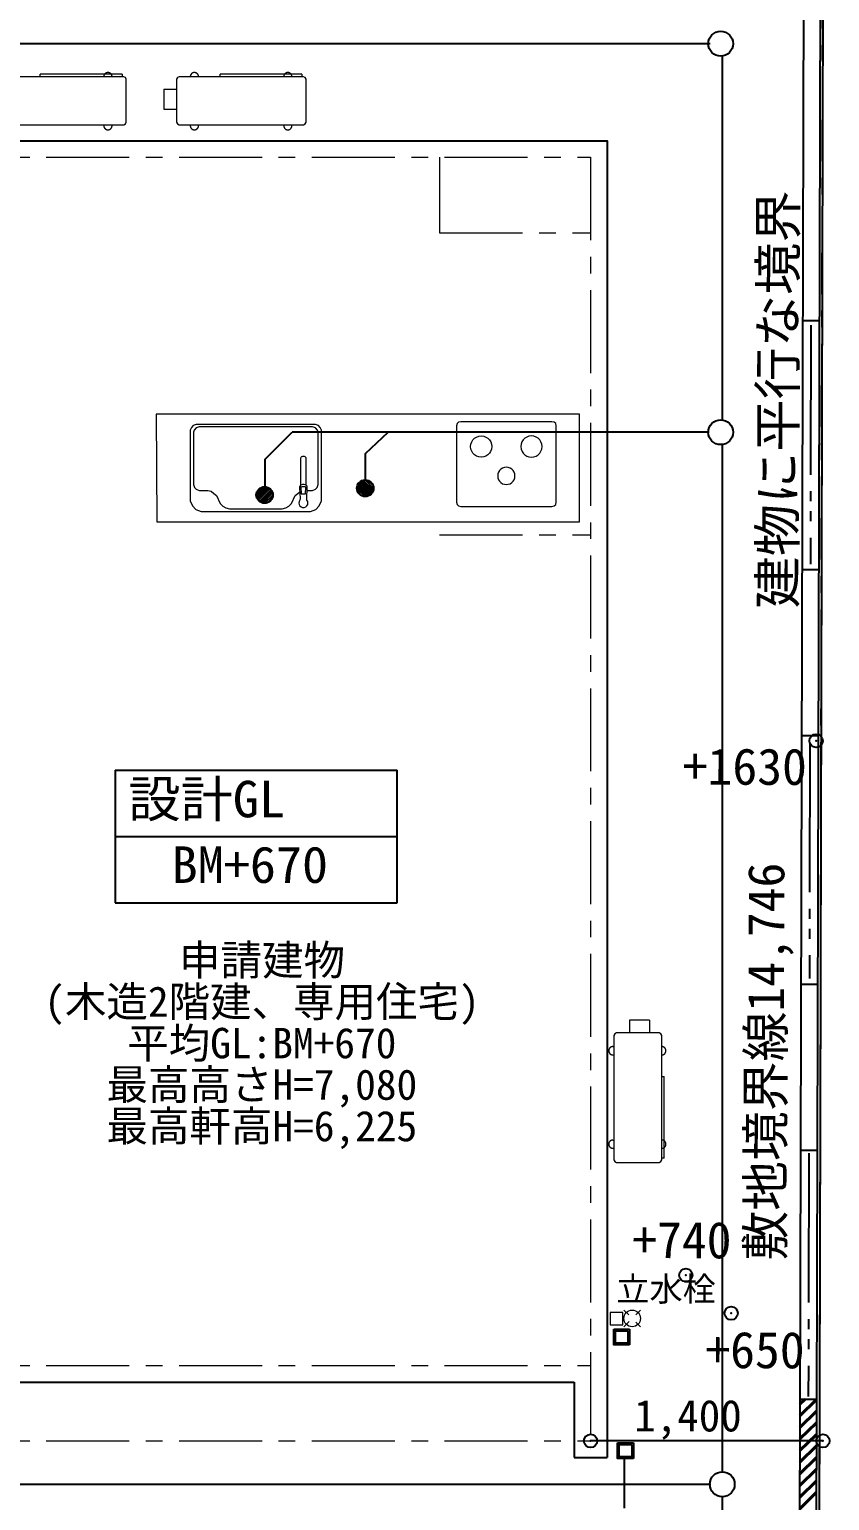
# Model space of a CAD drawing. Units: millimetres at full size, sheet at 1:150, with parts at 1:100. Extents: x -163003 to 39665, y -31756 to 660749.
# Drawn here: x -58192 to -50960, y -11984 to 1313 of the extents above; entities that cross this region are included whole.
import ezdxf
from ezdxf.enums import TextEntityAlignment as Align

# ---------------------------------------------------------------- set-up
doc = ezdxf.new("R2010")
doc.units = ezdxf.units.MM
doc.header["$LTSCALE"] = 150
doc.header["$PDMODE"] = 32
doc.header["$PDSIZE"] = 120
for name, pattern in [('CHAIN1', [8, 5, -1, 1, -1]), ('CHAIN2', [12, 9, -1, 1, -1]), ('DOUBLE_CHAIN2', [12.8, 9, -1, 0.6, -0.6, 0.6, -1])]:
    doc.linetypes.add(name, pattern=pattern)
for name, color, linetype, lineweight in [('1-2_建物', 6, 'Continuous', 25), ('2-0_補助線', 4, 'Continuous', 9), ('2-1_通り芯', 1, 'CHAIN1', 18), ('2-2', 7, 'Continuous', 25), ('2-4', 134, 'Continuous', 25), ('2-6', 4, 'Continuous', 9), ('2-A_文字・面積表', 7, 'Continuous', 25), ('2-F_寸法・方位', 7, 'Continuous', 25), ('7-7', 7, 'Continuous', 25), ('8-8', 7, 'Continuous', 25), ('8-E', 3, 'Continuous', 40), ('9-0', 7, 'CHAIN2', 9)]:
    doc.layers.add(name, color=color, linetype=linetype, lineweight=lineweight)
doc.layers.add('6-A_文字', color=6, linetype='Continuous')
doc.styles.add('ＭＳ ゴシック', font='')
doc.styles.get('ＭＳ ゴシック').set_extended_font_data('MS Gothic')

msp = doc.modelspace()

# ---------------------------------------------------------------- linework, layer by layer
at = {"layer": '1-2_建物'}
msp.add_line((-51067.9, -20279.2), (-51017, 1839.2), dxfattribs=at)
at = {"layer": '2-0_補助線', "color": 6, "linetype": 'CHAIN1', "lineweight": 25}
msp.add_line((-51067.9, -20279.2), (-51019.6, 1852), dxfattribs=at)
at = {"layer": '2-1_通り芯'}
for p, q in [((-64039.5, 157), (-53119.5, 157)), ((-53119.5, 157), (-53119.5, -11445.5)), ((-54484.5, -3255.5), (-53119.5, -3255.5)), ((-64039.5, -10763), (-53119.5, -10763)), ((-64039.5, -11445.5), (-53119.5, -11445.5))]:
    msp.add_line(p, q, dxfattribs=at)
msp.add_lwpolyline([(-54484.5, 157), (-54484.5, -525.5), (-53119.5, -525.5)], dxfattribs=at)
at = {"layer": '2-2', "color": 4, "lineweight": 9}
for p, q in [((-52829.7, -10283.4), (-52942.2, -10283.4)), ((-52942.2, -10283.4), (-52942.2, -10395.9)), ((-52829.7, -10395.9), (-52829.7, -10283.4)), ((-52775.6, -10306.4), (-52818.8, -10263.2)), ((-52771.8, -10366.2), (-52818.8, -10413.2)), ((-52668.8, -10263.2), (-52711.7, -10306.1)), ((-52711.4, -10370.6), (-52668.8, -10413.2)), ((-52942.2, -10395.9), (-52829.7, -10395.9))]:
    msp.add_line(p, q, dxfattribs=at)
at = {"layer": '2-2', "color": 6}
for p, q in [((-58729.5, -10913), (-53269.5, -10913)), ((-53269.5, -10913), (-53269.5, -11595.5)), ((-53269.5, -11595.5), (-52969.5, -11595.5))]:
    msp.add_line(p, q, dxfattribs=at)
msp.add_lwpolyline([(-64189.5, 307), (-52969.5, 307), (-52969.5, -11595.5)], dxfattribs=at)
at = {"layer": '2-2', "color": 4, "lineweight": 9}
msp.add_circle((-52743.8, -10338.2), 75, dxfattribs=at)
at = {"layer": '2-4'}
for p, q in [((-52037.7, 1183.7), (-59166.2, 1183.7)), ((-51930.1, 1072.6), (-51930.1, -2216.3)), ((-56061.4, -2571.7), (-55817.6, -2327.9)), ((-52048.6, -2327.9), (-55817.6, -2327.9)), ((-55153.3, -2520.5), (-54948.6, -2327.9)), ((-55153.3, -2759.4), (-55153.3, -2520.5)), ((-51930.1, -2439.5), (-51930.1, -11724.1)), ((-56061.4, -2815.6), (-56061.4, -2571.7)), ((-55110.1, -2892.7), (-55215.6, -2787.3)), ((-55099.4, -2882.2), (-55205.1, -2776.6)), ((-55090.9, -2869.5), (-55192.4, -2768.1)), ((-55084.9, -2854.4), (-55177.2, -2762)), ((-55082.1, -2835.9), (-55158.7, -2759.3)), ((-55085.8, -2811), (-55133.8, -2763)), ((-56141.6, -2896.9), (-56065, -2820.3)), ((-56138.9, -2915.4), (-56046.6, -2823.1)), ((-56138, -2872.1), (-56089.9, -2824)), ((-56132.9, -2930.6), (-56031.4, -2829.1)), ((-56124.3, -2943.3), (-56018.7, -2837.6)), ((-56113.6, -2953.8), (-56008.2, -2848.3)), ((-56100.8, -2962.1), (-55999.9, -2861.2)), ((-56085.4, -2967.9), (-55994, -2876.6)), ((-56066.5, -2970.3), (-55991.7, -2895.5)), ((-56040.7, -2965.7), (-55996.3, -2921.3)), ((-55157.3, -2909.3), (-55232.1, -2834.4)), ((-55138.4, -2906.9), (-55229.7, -2815.6)), ((-55183.1, -2904.6), (-55227.5, -2860.3)), ((-55123, -2901.1), (-55223.9, -2800.2)), ((-52815.3, -11611.7), (-52815.3, -12053.8)), ((-64618.9, -11836.7), (-52032.3, -11836.7)), ((-51930.1, -11948), (-51930.1, -24625.9))]:
    msp.add_line(p, q, dxfattribs=at)
at = {"layer": '2-4', "color": 6}
for p, q in [((-57418.3, -5382.5), (-57418.3, -5982.5)), ((-57418.3, -5382.5), (-54868.3, -5382.5)), ((-54868.3, -5982.5), (-54868.3, -5382.5)), ((-57418.3, -5982.5), (-54868.3, -5982.5)), ((-57418.3, -5982.5), (-57418.3, -6582.5)), ((-54868.3, -6582.5), (-54868.3, -5982.5)), ((-57418.3, -6582.5), (-54868.3, -6582.5))]:
    msp.add_line(p, q, dxfattribs=at)
at = {"layer": '2-4'}
for centre, radius in [((-51944.1, 1183.7), 112.5), ((-51944.1, -2327.9), 112.5), ((-55157.1, -2834.3), 75), ((-56066.7, -2895.3), 75), ((-51930.1, -11836.6), 112.5)]:
    msp.add_circle(centre, radius, dxfattribs=at)
at = {"layer": '2-6'}
for p, q in [((-57340.3, 885.3), (-58465.3, 885.3)), ((-57355.3, 907.8), (-58094.8, 907.8)), ((-58094.8, 885.3), (-58094.8, 907.8)), ((-57355.3, 907.8), (-57355.3, 885.3)), ((-55713.9, 885.3), (-56838.9, 885.3)), ((-56700.4, 922.8), (-56701.4, 922.8)), ((-55728.9, 907.8), (-56468.4, 907.8)), ((-56468.4, 885.3), (-56468.4, 907.8)), ((-55728.9, 907.8), (-55728.9, 885.3)), ((-56978.4, 772.8), (-56978.4, 592.8)), ((-56978.4, 772.8), (-56861.4, 772.8)), ((-56978.4, 592.8), (-56861.4, 592.8)), ((-57520.3, 442.8), (-57520.3, 451.8)), ((-57445.4, 441.7), (-57445.4, 451.8)), ((-56738.4, 442.8), (-56738.4, 451.8)), ((-56701.4, 405.3), (-56700.4, 405.3)), ((-56663.4, 441.7), (-56663.4, 451.8)), ((-55893.9, 442.8), (-55893.9, 451.8)), ((-55818.9, 441.7), (-55818.9, 451.8)), ((-57045.7, -2164.2), (-57042, -3139.2)), ((-52588.6, -7641.1), (-52768.6, -7641.1)), ((-52768.6, -7641.1), (-52768.6, -7758.1)), ((-52588.6, -7641.1), (-52588.6, -7758.1)), ((-52476.1, -8905.6), (-52476.1, -7780.6)), ((-52956.1, -7918), (-52956.1, -7919.1)), ((-52919.7, -7956.1), (-52909.6, -7956.1)), ((-52918.6, -7881.1), (-52909.6, -7881.1)), ((-52438.6, -7919.1), (-52438.6, -7918)), ((-52476.1, -8151.1), (-52453.6, -8151.1)), ((-52453.6, -8890.6), (-52453.6, -8151.1)), ((-52918.6, -8725.6), (-52909.6, -8725.6)), ((-52919.7, -8800.6), (-52909.6, -8800.6)), ((-52453.6, -8890.6), (-52476.1, -8890.6))]:
    msp.add_line(p, q, dxfattribs=at)
at = {"layer": '2-6', "color": 7, "lineweight": 25}
for p, q in [((-52911, -10434.1), (-52768.5, -10434.1)), ((-52768.5, -10434.1), (-52768.5, -10576.6)), ((-52875.9, -11461.9), (-52733.4, -11461.9)), ((-52733.4, -11461.9), (-52733.4, -11604.4))]:
    msp.add_line(p, q, dxfattribs=at)
at = {"layer": '2-6'}
for points in [[(-58487.8, 862.8), (-58487.8, 474.3), (-58480.3, 459.3), (-58465.3, 451.8), (-57340.3, 451.8)], [(-57516.9, 901), (-57517.3, 900), (-57517.7, 899), (-57518.1, 898), (-57518.5, 897), (-57518.8, 895.9), (-57519.1, 894.9), (-57519.3, 893.8), (-57519.6, 892.8), (-57519.8, 891.7), (-57519.9, 890.6), (-57520.1, 889.6), (-57520.2, 888.5), (-57520.3, 887.4), (-57520.3, 886.3), (-57520.3, 885.3)], [(-57483.4, 922.8), (-57484.5, 922.7), (-57485.5, 922.7), (-57486.6, 922.6), (-57487.7, 922.4), (-57488.8, 922.3), (-57489.8, 922.1), (-57490.9, 921.9), (-57491.9, 921.6), (-57493, 921.4), (-57494, 921.1), (-57495, 920.7), (-57496.1, 920.4), (-57497.1, 920), (-57498.1, 919.5), (-57499, 919.1), (-57500, 918.6), (-57501, 918.1), (-57501.9, 917.6), (-57502.8, 917), (-57503.7, 916.4), (-57504.6, 915.8), (-57505.5, 915.1), (-57506.3, 914.5), (-57507.2, 913.8), (-57508, 913.1), (-57508.8, 912.3), (-57509.5, 911.6), (-57510.3, 910.8), (-57511, 910), (-57511.7, 909.2), (-57512.4, 908.3), (-57513, 907.5), (-57513.7, 906.6), (-57514.3, 905.7), (-57514.9, 904.8), (-57515.4, 903.9), (-57515.9, 902.9), (-57516.4, 901.9), (-57516.9, 901)], [(-57466.6, 919.1), (-57467.6, 919.5), (-57468.6, 920), (-57469.6, 920.4), (-57470.6, 920.7), (-57471.7, 921.1), (-57472.7, 921.4), (-57473.7, 921.6), (-57474.8, 921.9), (-57475.9, 922.1), (-57476.9, 922.3), (-57478, 922.4), (-57479.1, 922.6), (-57480.1, 922.7), (-57481.2, 922.7), (-57482.3, 922.8), (-57483.4, 922.8)], [(-57445.3, 885.3), (-57445.4, 886.3), (-57445.4, 887.4), (-57445.5, 888.5), (-57445.6, 889.6), (-57445.7, 890.6), (-57445.9, 891.7), (-57446.1, 892.8), (-57446.3, 893.8), (-57446.6, 894.9), (-57446.9, 895.9), (-57447.2, 897), (-57447.6, 898), (-57447.9, 899), (-57448.3, 900), (-57448.8, 901), (-57449.3, 901.9), (-57449.7, 902.9), (-57450.3, 903.9), (-57450.8, 904.8), (-57451.4, 905.7), (-57452, 906.6), (-57452.6, 907.5), (-57453.3, 908.3), (-57454, 909.2), (-57454.7, 910), (-57455.4, 910.8), (-57456.1, 911.6), (-57456.9, 912.3), (-57457.7, 913.1), (-57458.5, 913.8), (-57459.3, 914.5), (-57460.2, 915.1), (-57461.1, 915.8), (-57461.9, 916.4), (-57462.9, 917), (-57463.8, 917.6), (-57464.7, 918.1), (-57465.7, 918.6), (-57466.6, 919.1)], [(-57340.3, 451.8), (-57325.3, 459.3), (-57317.8, 474.3), (-57317.8, 862.8), (-57325.3, 877.8), (-57340.3, 885.3)], [(-56838.9, 885.3), (-56853.9, 877.8), (-56861.4, 862.8)], [(-56861.4, 862.8), (-56861.4, 474.3), (-56853.9, 459.3), (-56838.9, 451.8), (-55713.9, 451.8)], [(-56735, 901), (-56735.4, 900), (-56735.8, 899), (-56736.2, 898), (-56736.5, 897), (-56736.9, 895.9), (-56737.1, 894.9), (-56737.4, 893.8), (-56737.6, 892.8), (-56737.8, 891.7), (-56738, 890.6), (-56738.2, 889.6), (-56738.3, 888.5), (-56738.3, 887.4), (-56738.4, 886.3), (-56738.4, 885.3)], [(-56701.4, 922.8), (-56702.5, 922.7), (-56703.6, 922.7), (-56704.7, 922.6), (-56705.8, 922.4), (-56706.8, 922.3), (-56707.9, 922.1), (-56708.9, 921.9), (-56710, 921.6), (-56711, 921.4), (-56712.1, 921.1), (-56713.1, 920.7), (-56714.1, 920.4), (-56715.1, 920), (-56716.1, 919.5), (-56717.1, 919.1), (-56718.1, 918.6), (-56719, 918.1), (-56720, 917.6), (-56720.9, 917), (-56721.8, 916.4), (-56722.7, 915.8), (-56723.6, 915.1), (-56724.4, 914.5), (-56725.2, 913.8), (-56726, 913.1), (-56726.8, 912.3), (-56727.6, 911.6), (-56728.4, 910.8), (-56729.1, 910), (-56729.8, 909.2), (-56730.5, 908.3), (-56731.1, 907.5), (-56731.7, 906.6), (-56732.3, 905.7), (-56732.9, 904.8), (-56733.5, 903.9), (-56734, 902.9), (-56734.5, 901.9), (-56735, 901)], [(-56684.7, 919.1), (-56685.7, 919.5), (-56686.7, 920), (-56687.7, 920.4), (-56688.7, 920.7), (-56689.7, 921.1), (-56690.8, 921.4), (-56691.8, 921.6), (-56692.9, 921.9), (-56693.9, 922.1), (-56695, 922.3), (-56696.1, 922.4), (-56697.1, 922.6), (-56698.2, 922.7), (-56699.3, 922.7), (-56700.4, 922.8)], [(-56663.4, 885.3), (-56663.4, 886.3), (-56663.5, 887.4), (-56663.5, 888.5), (-56663.7, 889.6), (-56663.8, 890.6), (-56664, 891.7), (-56664.2, 892.8), (-56664.4, 893.8), (-56664.7, 894.9), (-56664.9, 895.9), (-56665.3, 897), (-56665.6, 898), (-56666, 899), (-56666.4, 900), (-56666.9, 901), (-56667.3, 901.9), (-56667.8, 902.9), (-56668.3, 903.9), (-56668.9, 904.8), (-56669.5, 905.7), (-56670.1, 906.6), (-56670.7, 907.5), (-56671.3, 908.3), (-56672, 909.2), (-56672.7, 910), (-56673.4, 910.8), (-56674.2, 911.6), (-56675, 912.3), (-56675.8, 913.1), (-56676.6, 913.8), (-56677.4, 914.5), (-56678.3, 915.1), (-56679.1, 915.8), (-56680, 916.4), (-56680.9, 917), (-56681.8, 917.6), (-56682.8, 918.1), (-56683.7, 918.6), (-56684.7, 919.1)], [(-55890.5, 901), (-55890.9, 900), (-55891.3, 899), (-55891.7, 898), (-55892, 897), (-55892.4, 895.9), (-55892.6, 894.9), (-55892.9, 893.8), (-55893.1, 892.8), (-55893.3, 891.7), (-55893.5, 890.6), (-55893.7, 889.6), (-55893.8, 888.5), (-55893.8, 887.4), (-55893.9, 886.3), (-55893.9, 885.3)], [(-55856.9, 922.8), (-55858, 922.7), (-55859.1, 922.7), (-55860.2, 922.6), (-55861.3, 922.4), (-55862.3, 922.3), (-55863.4, 922.1), (-55864.4, 921.9), (-55865.5, 921.6), (-55866.5, 921.4), (-55867.6, 921.1), (-55868.6, 920.7), (-55869.6, 920.4), (-55870.6, 920), (-55871.6, 919.5), (-55872.6, 919.1), (-55873.6, 918.6), (-55874.5, 918.1), (-55875.5, 917.6), (-55876.4, 917), (-55877.3, 916.4), (-55878.2, 915.8), (-55879.1, 915.1), (-55879.9, 914.5), (-55880.7, 913.8), (-55881.5, 913.1), (-55882.3, 912.3), (-55883.1, 911.6), (-55883.9, 910.8), (-55884.6, 910), (-55885.3, 909.2), (-55886, 908.3), (-55886.6, 907.5), (-55887.2, 906.6), (-55887.8, 905.7), (-55888.4, 904.8), (-55889, 903.9), (-55889.5, 902.9), (-55890, 901.9), (-55890.5, 901)], [(-55840.2, 919.1), (-55841.2, 919.5), (-55842.2, 920), (-55843.2, 920.4), (-55844.2, 920.7), (-55845.2, 921.1), (-55846.3, 921.4), (-55847.3, 921.6), (-55848.4, 921.9), (-55849.4, 922.1), (-55850.5, 922.3), (-55851.6, 922.4), (-55852.6, 922.6), (-55853.7, 922.7), (-55854.8, 922.7), (-55855.9, 922.8), (-55856.9, 922.8)], [(-55818.9, 885.3), (-55818.9, 886.3), (-55819, 887.4), (-55819, 888.5), (-55819.2, 889.6), (-55819.3, 890.6), (-55819.5, 891.7), (-55819.7, 892.8), (-55819.9, 893.8), (-55820.2, 894.9), (-55820.4, 895.9), (-55820.8, 897), (-55821.1, 898), (-55821.5, 899), (-55821.9, 900), (-55822.4, 901), (-55822.8, 901.9), (-55823.3, 902.9), (-55823.8, 903.9), (-55824.4, 904.8), (-55825, 905.7), (-55825.6, 906.6), (-55826.2, 907.5), (-55826.8, 908.3), (-55827.5, 909.2), (-55828.2, 910), (-55828.9, 910.8), (-55829.7, 911.6), (-55830.5, 912.3), (-55831.3, 913.1), (-55832.1, 913.8), (-55832.9, 914.5), (-55833.8, 915.1), (-55834.6, 915.8), (-55835.5, 916.4), (-55836.4, 917), (-55837.3, 917.6), (-55838.3, 918.1), (-55839.2, 918.6), (-55840.2, 919.1)], [(-55713.9, 451.8), (-55698.9, 459.3), (-55691.4, 474.3), (-55691.4, 862.8), (-55698.9, 877.8), (-55713.9, 885.3)], [(-57520.3, 442.8), (-57520.3, 441.7), (-57520.3, 440.6), (-57520.2, 439.5), (-57520.1, 438.4), (-57519.9, 437.4), (-57519.8, 436.3), (-57519.6, 435.2), (-57519.3, 434.2), (-57519.1, 433.1), (-57518.8, 432.1), (-57518.5, 431.1), (-57518.1, 430), (-57517.7, 429), (-57517.3, 428), (-57516.9, 427), (-57516.4, 426.1), (-57515.9, 425.1), (-57515.4, 424.2), (-57514.9, 423.2), (-57514.3, 422.3), (-57513.7, 421.4), (-57513, 420.5), (-57512.4, 419.7), (-57511.7, 418.8), (-57511, 418), (-57510.3, 417.2), (-57509.5, 416.4), (-57508.8, 415.7), (-57508, 414.9), (-57507.2, 414.2), (-57506.3, 413.5), (-57505.5, 412.9), (-57504.6, 412.2), (-57503.7, 411.6), (-57502.8, 411), (-57501.9, 410.5), (-57501, 409.9), (-57500, 409.4), (-57499, 408.9)], [(-57499, 408.9), (-57498.1, 408.5), (-57497.1, 408.1), (-57496.1, 407.7), (-57495, 407.3), (-57494, 407), (-57493, 406.7), (-57491.9, 406.4), (-57490.9, 406.1), (-57489.8, 405.9), (-57488.8, 405.7), (-57487.7, 405.6), (-57486.6, 405.5), (-57485.5, 405.4), (-57484.5, 405.3), (-57483.4, 405.3), (-57482.3, 405.3)], [(-57482.3, 405.3), (-57481.2, 405.3), (-57480.1, 405.4), (-57479.1, 405.5), (-57478, 405.6), (-57476.9, 405.7), (-57475.9, 405.9), (-57474.8, 406.1), (-57473.7, 406.4), (-57472.7, 406.7), (-57471.7, 407), (-57470.6, 407.3), (-57469.6, 407.7), (-57468.6, 408.1), (-57467.6, 408.5), (-57466.6, 408.9), (-57465.7, 409.4), (-57464.7, 409.9), (-57463.8, 410.5), (-57462.9, 411), (-57461.9, 411.6), (-57461.1, 412.2), (-57460.2, 412.9), (-57459.3, 413.5), (-57458.5, 414.2), (-57457.7, 414.9), (-57456.9, 415.7), (-57456.1, 416.4), (-57455.4, 417.2), (-57454.7, 418), (-57454, 418.8), (-57453.3, 419.7), (-57452.6, 420.5), (-57452, 421.4), (-57451.4, 422.3), (-57450.8, 423.2), (-57450.3, 424.2), (-57449.7, 425.1), (-57449.3, 426.1), (-57448.8, 427)], [(-57448.8, 427), (-57448.3, 428), (-57447.9, 429), (-57447.6, 430), (-57447.2, 431.1), (-57446.9, 432.1), (-57446.6, 433.1), (-57446.3, 434.2), (-57446.1, 435.2), (-57445.9, 436.3), (-57445.7, 437.4), (-57445.6, 438.4), (-57445.5, 439.5), (-57445.4, 440.6), (-57445.4, 441.7), (-57445.3, 442.8)], [(-56738.4, 442.8), (-56738.4, 441.7), (-56738.3, 440.6), (-56738.3, 439.5), (-56738.2, 438.4), (-56738, 437.4), (-56737.8, 436.3), (-56737.6, 435.2), (-56737.4, 434.2), (-56737.1, 433.1), (-56736.9, 432.1), (-56736.5, 431.1), (-56736.2, 430), (-56735.8, 429), (-56735.4, 428), (-56735, 427), (-56734.5, 426.1), (-56734, 425.1), (-56733.5, 424.2), (-56732.9, 423.2), (-56732.3, 422.3), (-56731.7, 421.4), (-56731.1, 420.5), (-56730.5, 419.7), (-56729.8, 418.8), (-56729.1, 418), (-56728.4, 417.2), (-56727.6, 416.4), (-56726.8, 415.7), (-56726, 414.9), (-56725.2, 414.2), (-56724.4, 413.5), (-56723.6, 412.9), (-56722.7, 412.2), (-56721.8, 411.6), (-56720.9, 411), (-56720, 410.5), (-56719, 409.9), (-56718.1, 409.4), (-56717.1, 408.9)], [(-56717.1, 408.9), (-56716.1, 408.5), (-56715.1, 408.1), (-56714.1, 407.7), (-56713.1, 407.3), (-56712.1, 407), (-56711, 406.7), (-56710, 406.4), (-56708.9, 406.1), (-56707.9, 405.9), (-56706.8, 405.7), (-56705.8, 405.6), (-56704.7, 405.5), (-56703.6, 405.4), (-56702.5, 405.3), (-56701.4, 405.3)], [(-56700.4, 405.3), (-56699.3, 405.3), (-56698.2, 405.4), (-56697.1, 405.5), (-56696.1, 405.6), (-56695, 405.7), (-56693.9, 405.9), (-56692.9, 406.1), (-56691.8, 406.4), (-56690.8, 406.7), (-56689.7, 407), (-56688.7, 407.3), (-56687.7, 407.7), (-56686.7, 408.1), (-56685.7, 408.5), (-56684.7, 408.9), (-56683.7, 409.4), (-56682.8, 409.9), (-56681.8, 410.5), (-56680.9, 411), (-56680, 411.6), (-56679.1, 412.2), (-56678.3, 412.9), (-56677.4, 413.5), (-56676.6, 414.2), (-56675.8, 414.9), (-56675, 415.7), (-56674.2, 416.4), (-56673.4, 417.2), (-56672.7, 418), (-56672, 418.8), (-56671.3, 419.7), (-56670.7, 420.5), (-56670.1, 421.4), (-56669.5, 422.3), (-56668.9, 423.2), (-56668.3, 424.2), (-56667.8, 425.1), (-56667.3, 426.1), (-56666.9, 427)], [(-56666.9, 427), (-56666.4, 428), (-56666, 429), (-56665.6, 430), (-56665.3, 431.1), (-56664.9, 432.1), (-56664.7, 433.1), (-56664.4, 434.2), (-56664.2, 435.2), (-56664, 436.3), (-56663.8, 437.4), (-56663.7, 438.4), (-56663.5, 439.5), (-56663.5, 440.6), (-56663.4, 441.7), (-56663.4, 442.8)], [(-55893.9, 442.8), (-55893.9, 441.7), (-55893.8, 440.6), (-55893.8, 439.5), (-55893.7, 438.4), (-55893.5, 437.4), (-55893.3, 436.3), (-55893.1, 435.2), (-55892.9, 434.2), (-55892.6, 433.1), (-55892.4, 432.1), (-55892, 431.1), (-55891.7, 430), (-55891.3, 429), (-55890.9, 428), (-55890.5, 427), (-55890, 426.1), (-55889.5, 425.1), (-55889, 424.2), (-55888.4, 423.2), (-55887.8, 422.3), (-55887.2, 421.4), (-55886.6, 420.5), (-55886, 419.7), (-55885.3, 418.8), (-55884.6, 418), (-55883.9, 417.2), (-55883.1, 416.4), (-55882.3, 415.7), (-55881.5, 414.9), (-55880.7, 414.2), (-55879.9, 413.5), (-55879.1, 412.9), (-55878.2, 412.2), (-55877.3, 411.6), (-55876.4, 411), (-55875.5, 410.5), (-55874.5, 409.9), (-55873.6, 409.4), (-55872.6, 408.9)], [(-55872.6, 408.9), (-55871.6, 408.5), (-55870.6, 408.1), (-55869.6, 407.7), (-55868.6, 407.3), (-55867.6, 407), (-55866.5, 406.7), (-55865.5, 406.4), (-55864.4, 406.1), (-55863.4, 405.9), (-55862.3, 405.7), (-55861.3, 405.6), (-55860.2, 405.5), (-55859.1, 405.4), (-55858, 405.3), (-55856.9, 405.3), (-55855.9, 405.3)], [(-55855.9, 405.3), (-55854.8, 405.3), (-55853.7, 405.4), (-55852.6, 405.5), (-55851.6, 405.6), (-55850.5, 405.7), (-55849.4, 405.9), (-55848.4, 406.1), (-55847.3, 406.4), (-55846.3, 406.7), (-55845.2, 407), (-55844.2, 407.3), (-55843.2, 407.7), (-55842.2, 408.1), (-55841.2, 408.5), (-55840.2, 408.9), (-55839.2, 409.4), (-55838.3, 409.9), (-55837.3, 410.5), (-55836.4, 411), (-55835.5, 411.6), (-55834.6, 412.2), (-55833.8, 412.9), (-55832.9, 413.5), (-55832.1, 414.2), (-55831.3, 414.9), (-55830.5, 415.7), (-55829.7, 416.4), (-55828.9, 417.2), (-55828.2, 418), (-55827.5, 418.8), (-55826.8, 419.7), (-55826.2, 420.5), (-55825.6, 421.4), (-55825, 422.3), (-55824.4, 423.2), (-55823.8, 424.2), (-55823.3, 425.1), (-55822.8, 426.1), (-55822.4, 427)], [(-55822.4, 427), (-55821.9, 428), (-55821.5, 429), (-55821.1, 430), (-55820.8, 431.1), (-55820.4, 432.1), (-55820.2, 433.1), (-55819.9, 434.2), (-55819.7, 435.2), (-55819.5, 436.3), (-55819.3, 437.4), (-55819.2, 438.4), (-55819, 439.5), (-55819, 440.6), (-55818.9, 441.7), (-55818.9, 442.8)], [(-57042, -3139.2), (-53220.7, -3139.2), (-53220.7, -2164.2), (-57045.7, -2164.2)], [(-55681.8, -2853.5), (-55634.6, -2853.6), (-55607.7, -2842.4), (-55592.5, -2827.2), (-55581.3, -2800.3), (-55581.4, -2326.9), (-55588.1, -2308.6), (-55605.2, -2289.7), (-55633.7, -2278.8), (-56657.7, -2278.8), (-56686.2, -2289.7), (-56703.3, -2308.6), (-56710.1, -2326.9), (-56710.1, -2800.3), (-56699, -2827.2), (-56683.8, -2842.4), (-56656.9, -2853.6), (-56580.3, -2853.5), (-56550.9, -2861.4), (-56524.8, -2883.3), (-56501.2, -2900), (-56468.7, -2972.2), (-56445, -2995.1), (-56417, -3010.8), (-56384.7, -3019.1), (-55906.7, -3019.1), (-55874.5, -3010.8), (-55846.5, -2995.1), (-55822.7, -2972.2), (-55790.3, -2900), (-55766.6, -2883.3), (-55748.8, -2868.3)], [(-54107.4, -2553.5), (-54108.1, -2553.5), (-54130.1, -2551), (-54150.2, -2543.8), (-54168, -2532.5), (-54182.9, -2517.6), (-54194.2, -2499.8), (-54201.4, -2479.7), (-54203.9, -2457.7), (-54201.4, -2435.8), (-54194.2, -2415.6), (-54182.9, -2397.8), (-54168, -2383), (-54150.2, -2371.7), (-54130.1, -2364.4)], [(-54130.1, -2364.4), (-54108.1, -2361.9), (-54086.1, -2364.4), (-54066, -2371.7), (-54048.2, -2383), (-54033.4, -2397.8), (-54022, -2415.6), (-54014.8, -2435.8), (-54012.3, -2457.7), (-54014.8, -2479.7), (-54024.2, -2503.2)], [(-53632.7, -2364.4), (-53654.6, -2361.9), (-53676.6, -2364.4), (-53696.7, -2371.7), (-53714.5, -2383), (-53729.4, -2397.8), (-53740.7, -2415.6), (-53747.9, -2435.8), (-53750.4, -2457.7), (-53747.9, -2479.7), (-53738.6, -2503.2)], [(-53655.4, -2553.5), (-53654.6, -2553.5), (-53632.7, -2551), (-53612.5, -2543.8), (-53594.7, -2532.5), (-53579.9, -2517.6), (-53568.6, -2499.8), (-53561.3, -2479.7), (-53558.8, -2457.7), (-53561.3, -2435.8), (-53568.6, -2415.6), (-53579.9, -2397.8), (-53594.7, -2383), (-53612.5, -2371.7), (-53632.7, -2364.4)], [(-54024.2, -2503.2), (-54033.4, -2517.6), (-54048.2, -2532.5), (-54066, -2543.8), (-54086.1, -2551), (-54107.4, -2553.5)], [(-53738.6, -2503.2), (-53729.4, -2517.6), (-53714.5, -2532.5), (-53696.7, -2543.8), (-53676.6, -2551), (-53655.4, -2553.5)], [(-55690.2, -2808.8), (-55690.2, -2563.4), (-55691.8, -2558.8), (-55696.1, -2554.5), (-55699.7, -2551.2), (-55700.9, -2550.4), (-55706, -2548.1), (-55712.4, -2546.9), (-55719.1, -2546.9), (-55725.4, -2548.1), (-55730.6, -2550.4), (-55731.8, -2551.2), (-55735.4, -2554.5), (-55739.7, -2558.8), (-55741.2, -2563.4), (-55741.2, -2808.8)], [(-53881.7, -2645.2), (-53899.4, -2647.2), (-53915.8, -2653.1), (-53930.3, -2662.3), (-53942.4, -2674.4), (-53951.6, -2688.9)], [(-53811.5, -2688.9), (-53820.7, -2674.4), (-53832.8, -2662.3), (-53847.3, -2653.1), (-53863.7, -2647.2), (-53881.7, -2645.2)], [(-53951.6, -2688.9), (-53957.5, -2705.3), (-53959.5, -2723.1), (-53957.5, -2741), (-53951.6, -2757.4)], [(-53951.6, -2757.4), (-53942.4, -2771.9), (-53930.3, -2783.9), (-53915.8, -2793.2), (-53899.4, -2799), (-53881, -2801)], [(-53881, -2801), (-53863.7, -2799), (-53847.3, -2793.2), (-53832.8, -2783.9), (-53820.7, -2771.9)], [(-53820.7, -2771.9), (-53811.5, -2757.4), (-53805.7, -2741), (-53803.6, -2723.1), (-53805.7, -2705.3), (-53811.5, -2688.9)], [(-52498.6, -7758.1), (-52887.1, -7758.1), (-52902.1, -7765.6), (-52909.6, -7780.6), (-52909.6, -8905.6)], [(-52476.1, -7780.6), (-52483.6, -7765.6), (-52498.6, -7758.1)], [(-52952.4, -7902.4), (-52952.8, -7903.4), (-52953.3, -7904.4), (-52953.7, -7905.4), (-52954, -7906.4), (-52954.4, -7907.4), (-52954.7, -7908.4), (-52955, -7909.5), (-52955.2, -7910.5), (-52955.4, -7911.6), (-52955.6, -7912.7), (-52955.8, -7913.7), (-52955.9, -7914.8), (-52956, -7915.9), (-52956, -7917), (-52956.1, -7918)], [(-52956.1, -7919.1), (-52956, -7920.2), (-52956, -7921.3), (-52955.9, -7922.4), (-52955.8, -7923.4), (-52955.6, -7924.5), (-52955.4, -7925.6), (-52955.2, -7926.6), (-52955, -7927.7), (-52954.7, -7928.7), (-52954.4, -7929.8), (-52954, -7930.8), (-52953.7, -7931.8), (-52953.3, -7932.8), (-52952.8, -7933.8), (-52952.4, -7934.8), (-52951.9, -7935.8), (-52951.4, -7936.7), (-52950.9, -7937.6), (-52950.3, -7938.6), (-52949.7, -7939.5), (-52949.1, -7940.4), (-52948.5, -7941.2), (-52947.8, -7942.1), (-52947.1, -7942.9), (-52946.4, -7943.7), (-52945.7, -7944.5), (-52944.9, -7945.3), (-52944.1, -7946), (-52943.3, -7946.8), (-52942.5, -7947.5), (-52941.6, -7948.1), (-52940.8, -7948.8), (-52939.9, -7949.4), (-52939, -7950), (-52938.1, -7950.6), (-52937.2, -7951.2), (-52936.2, -7951.7), (-52935.3, -7952.2), (-52934.3, -7952.6)], [(-52918.6, -7881.1), (-52919.7, -7881.1), (-52920.7, -7881.2), (-52921.8, -7881.2), (-52922.9, -7881.3), (-52924, -7881.5), (-52925, -7881.6), (-52926.1, -7881.8), (-52927.1, -7882.1), (-52928.2, -7882.3), (-52929.2, -7882.6), (-52930.3, -7883), (-52931.3, -7883.3), (-52932.3, -7883.7), (-52933.3, -7884.1), (-52934.3, -7884.5), (-52935.3, -7885), (-52936.2, -7885.5), (-52937.2, -7886), (-52938.1, -7886.6), (-52939, -7887.1), (-52939.9, -7887.7), (-52940.8, -7888.4), (-52941.6, -7889), (-52942.5, -7889.7), (-52943.3, -7890.4), (-52944.1, -7891.1), (-52944.9, -7891.9), (-52945.7, -7892.7), (-52946.4, -7893.4), (-52947.1, -7894.3), (-52947.8, -7895.1), (-52948.5, -7895.9), (-52949.1, -7896.8), (-52949.7, -7897.7), (-52950.3, -7898.6), (-52950.9, -7899.5), (-52951.4, -7900.5), (-52951.9, -7901.4), (-52952.4, -7902.4)], [(-52934.3, -7952.6), (-52933.3, -7953.1), (-52932.3, -7953.5), (-52931.3, -7953.9), (-52930.3, -7954.2), (-52929.2, -7954.5), (-52928.2, -7954.8), (-52927.1, -7955.1), (-52926.1, -7955.3), (-52925, -7955.5), (-52924, -7955.7), (-52922.9, -7955.8), (-52921.8, -7955.9), (-52920.7, -7956), (-52919.7, -7956.1), (-52918.6, -7956.1)], [(-52460.4, -7884.5), (-52461.3, -7884.1), (-52462.3, -7883.7), (-52463.4, -7883.3), (-52464.4, -7883), (-52465.4, -7882.6), (-52466.5, -7882.3), (-52467.5, -7882.1), (-52468.6, -7881.8), (-52469.6, -7881.6), (-52470.7, -7881.5), (-52471.8, -7881.3), (-52472.8, -7881.2), (-52473.9, -7881.2), (-52475, -7881.1), (-52476.1, -7881.1)], [(-52476.1, -7956.1), (-52475, -7956.1), (-52473.9, -7956), (-52472.8, -7955.9), (-52471.8, -7955.8), (-52470.7, -7955.7), (-52469.6, -7955.5), (-52468.6, -7955.3), (-52467.5, -7955.1), (-52466.5, -7954.8), (-52465.4, -7954.5), (-52464.4, -7954.2), (-52463.4, -7953.9), (-52462.3, -7953.5), (-52461.3, -7953.1), (-52460.4, -7952.6), (-52459.4, -7952.2), (-52458.4, -7951.7), (-52457.5, -7951.2), (-52456.5, -7950.6), (-52455.6, -7950), (-52454.7, -7949.4), (-52453.9, -7948.8), (-52453, -7948.1), (-52452.2, -7947.5), (-52451.3, -7946.8), (-52450.5, -7946), (-52449.7, -7945.3), (-52449, -7944.5), (-52448.3, -7943.7), (-52447.5, -7942.9), (-52446.8, -7942.1), (-52446.2, -7941.2), (-52445.5, -7940.4), (-52444.9, -7939.5), (-52444.3, -7938.6), (-52443.8, -7937.6), (-52443.2, -7936.7), (-52442.7, -7935.8), (-52442.3, -7934.8)], [(-52438.6, -7918), (-52438.6, -7917), (-52438.7, -7915.9), (-52438.8, -7914.8), (-52438.9, -7913.7), (-52439, -7912.7), (-52439.2, -7911.6), (-52439.4, -7910.5), (-52439.7, -7909.5), (-52440, -7908.4), (-52440.3, -7907.4), (-52440.6, -7906.4), (-52441, -7905.4), (-52441.4, -7904.4), (-52441.8, -7903.4), (-52442.3, -7902.4), (-52442.7, -7901.4), (-52443.2, -7900.5), (-52443.8, -7899.5), (-52444.3, -7898.6), (-52444.9, -7897.7), (-52445.5, -7896.8), (-52446.2, -7895.9), (-52446.8, -7895.1), (-52447.5, -7894.3), (-52448.3, -7893.4), (-52449, -7892.7), (-52449.7, -7891.9), (-52450.5, -7891.1), (-52451.3, -7890.4), (-52452.2, -7889.7), (-52453, -7889), (-52453.9, -7888.4), (-52454.7, -7887.7), (-52455.6, -7887.1), (-52456.5, -7886.6), (-52457.5, -7886), (-52458.4, -7885.5), (-52459.4, -7885), (-52460.4, -7884.5)], [(-52442.3, -7934.8), (-52441.8, -7933.8), (-52441.4, -7932.8), (-52441, -7931.8), (-52440.6, -7930.8), (-52440.3, -7929.8), (-52440, -7928.7), (-52439.7, -7927.7), (-52439.4, -7926.6), (-52439.2, -7925.6), (-52439, -7924.5), (-52438.9, -7923.4), (-52438.8, -7922.4), (-52438.7, -7921.3), (-52438.6, -7920.2), (-52438.6, -7919.1)], [(-52952.4, -8746.9), (-52952.8, -8747.9), (-52953.3, -8748.9), (-52953.7, -8749.9), (-52954, -8750.9), (-52954.4, -8751.9), (-52954.7, -8752.9), (-52955, -8754), (-52955.2, -8755), (-52955.4, -8756.1), (-52955.6, -8757.2), (-52955.8, -8758.2), (-52955.9, -8759.3), (-52956, -8760.4), (-52956, -8761.5), (-52956.1, -8762.5), (-52956.1, -8763.6)], [(-52956.1, -8763.6), (-52956, -8764.7), (-52956, -8765.8), (-52955.9, -8766.9), (-52955.8, -8767.9), (-52955.6, -8769), (-52955.4, -8770.1), (-52955.2, -8771.1), (-52955, -8772.2), (-52954.7, -8773.2), (-52954.4, -8774.3), (-52954, -8775.3), (-52953.7, -8776.3), (-52953.3, -8777.3), (-52952.8, -8778.3), (-52952.4, -8779.3), (-52951.9, -8780.3), (-52951.4, -8781.2), (-52950.9, -8782.1), (-52950.3, -8783.1), (-52949.7, -8784), (-52949.1, -8784.9), (-52948.5, -8785.7), (-52947.8, -8786.6), (-52947.1, -8787.4), (-52946.4, -8788.2), (-52945.7, -8789), (-52944.9, -8789.8), (-52944.1, -8790.5), (-52943.3, -8791.3), (-52942.5, -8792), (-52941.6, -8792.6), (-52940.8, -8793.3), (-52939.9, -8793.9), (-52939, -8794.5), (-52938.1, -8795.1), (-52937.2, -8795.7), (-52936.2, -8796.2), (-52935.3, -8796.7), (-52934.3, -8797.1)], [(-52918.6, -8725.6), (-52919.7, -8725.6), (-52920.7, -8725.7), (-52921.8, -8725.7), (-52922.9, -8725.8), (-52924, -8726), (-52925, -8726.1), (-52926.1, -8726.3), (-52927.1, -8726.6), (-52928.2, -8726.8), (-52929.2, -8727.1), (-52930.3, -8727.5), (-52931.3, -8727.8), (-52932.3, -8728.2), (-52933.3, -8728.6), (-52934.3, -8729), (-52935.3, -8729.5), (-52936.2, -8730), (-52937.2, -8730.5), (-52938.1, -8731.1), (-52939, -8731.6), (-52939.9, -8732.2), (-52940.8, -8732.9), (-52941.6, -8733.5), (-52942.5, -8734.2), (-52943.3, -8734.9), (-52944.1, -8735.6), (-52944.9, -8736.4), (-52945.7, -8737.2), (-52946.4, -8737.9), (-52947.1, -8738.8), (-52947.8, -8739.6), (-52948.5, -8740.4), (-52949.1, -8741.3), (-52949.7, -8742.2), (-52950.3, -8743.1), (-52950.9, -8744), (-52951.4, -8745), (-52951.9, -8745.9), (-52952.4, -8746.9)], [(-52460.4, -8729), (-52461.3, -8728.6), (-52462.3, -8728.2), (-52463.4, -8727.8), (-52464.4, -8727.5), (-52465.4, -8727.1), (-52466.5, -8726.8), (-52467.5, -8726.6), (-52468.6, -8726.3), (-52469.6, -8726.1), (-52470.7, -8726), (-52471.8, -8725.8), (-52472.8, -8725.7), (-52473.9, -8725.7), (-52475, -8725.6), (-52476.1, -8725.6)], [(-52438.6, -8762.5), (-52438.6, -8761.5), (-52438.7, -8760.4), (-52438.8, -8759.3), (-52438.9, -8758.2), (-52439, -8757.2), (-52439.2, -8756.1), (-52439.4, -8755), (-52439.7, -8754), (-52440, -8752.9), (-52440.3, -8751.9), (-52440.6, -8750.9), (-52441, -8749.9), (-52441.4, -8748.9), (-52441.8, -8747.9), (-52442.3, -8746.9), (-52442.7, -8745.9), (-52443.2, -8745), (-52443.8, -8744), (-52444.3, -8743.1), (-52444.9, -8742.2), (-52445.5, -8741.3), (-52446.2, -8740.4), (-52446.8, -8739.6), (-52447.5, -8738.8), (-52448.3, -8737.9), (-52449, -8737.2), (-52449.7, -8736.4), (-52450.5, -8735.6), (-52451.3, -8734.9), (-52452.2, -8734.2), (-52453, -8733.5), (-52453.9, -8732.9), (-52454.7, -8732.2), (-52455.6, -8731.6), (-52456.5, -8731.1), (-52457.5, -8730.5), (-52458.4, -8730), (-52459.4, -8729.5), (-52460.4, -8729)], [(-52442.3, -8779.3), (-52441.8, -8778.3), (-52441.4, -8777.3), (-52441, -8776.3), (-52440.6, -8775.3), (-52440.3, -8774.3), (-52440, -8773.2), (-52439.7, -8772.2), (-52439.4, -8771.1), (-52439.2, -8770.1), (-52439, -8769), (-52438.9, -8767.9), (-52438.8, -8766.9), (-52438.7, -8765.8), (-52438.6, -8764.7), (-52438.6, -8763.6), (-52438.6, -8762.5)], [(-52934.3, -8797.1), (-52933.3, -8797.6), (-52932.3, -8798), (-52931.3, -8798.4), (-52930.3, -8798.7), (-52929.2, -8799), (-52928.2, -8799.3), (-52927.1, -8799.6), (-52926.1, -8799.8), (-52925, -8800), (-52924, -8800.2), (-52922.9, -8800.3), (-52921.8, -8800.4), (-52920.7, -8800.5), (-52919.7, -8800.6), (-52918.6, -8800.6)], [(-52909.6, -8905.6), (-52902.1, -8920.6), (-52887.1, -8928.1), (-52498.6, -8928.1), (-52483.6, -8920.6), (-52476.1, -8905.6)], [(-52476.1, -8800.6), (-52475, -8800.6), (-52473.9, -8800.5), (-52472.8, -8800.4), (-52471.8, -8800.3), (-52470.7, -8800.2), (-52469.6, -8800), (-52468.6, -8799.8), (-52467.5, -8799.6), (-52466.5, -8799.3), (-52465.4, -8799), (-52464.4, -8798.7), (-52463.4, -8798.4), (-52462.3, -8798), (-52461.3, -8797.6), (-52460.4, -8797.1), (-52459.4, -8796.7), (-52458.4, -8796.2), (-52457.5, -8795.7), (-52456.5, -8795.1), (-52455.6, -8794.5), (-52454.7, -8793.9), (-52453.9, -8793.3), (-52453, -8792.6), (-52452.2, -8792), (-52451.3, -8791.3), (-52450.5, -8790.5), (-52449.7, -8789.8), (-52449, -8789), (-52448.3, -8788.2), (-52447.5, -8787.4), (-52446.8, -8786.6), (-52446.2, -8785.7), (-52445.5, -8784.9), (-52444.9, -8784), (-52444.3, -8783.1), (-52443.8, -8782.1), (-52443.2, -8781.2), (-52442.7, -8780.3), (-52442.3, -8779.3)]]:
    msp.add_lwpolyline(points, dxfattribs=at)
for points in [[(-55650.7, -3045.3), (-55604.6, -3026.2), (-55572.3, -2993.9), (-55553.2, -2947.8), (-55553.2, -2310.3), (-55563.8, -2284.7), (-55580.1, -2268.4), (-55605.7, -2257.8), (-56685.7, -2257.8), (-56711.3, -2268.4), (-56727.6, -2284.7), (-56738.2, -2310.3), (-56738.2, -2947.8), (-56719.1, -2993.9), (-56686.8, -3026.2), (-56640.7, -3045.3)], [(-54293.9, -2998.3), (-53468.9, -2998.3), (-53448, -2994.1), (-53435.5, -2981.6), (-53431.4, -2960.8), (-53431.4, -2270.8), (-53435.5, -2249.9), (-53448, -2237.4), (-53468.9, -2233.3), (-54293.9, -2233.3), (-54314.7, -2237.4), (-54327.2, -2249.9), (-54331.4, -2270.8), (-54331.4, -2960.8), (-54327.2, -2981.6), (-54314.7, -2994.1)], [(-55708.6, -3008.3), (-55695.2, -3003.4), (-55684.2, -2994.2), (-55677.1, -2981.8), (-55674.6, -2967.8), (-55677.1, -2953.7), (-55684.2, -2941.3), (-55684.9, -2940.7), (-55686.1, -2927.5), (-55680.5, -2831.1), (-55681.1, -2820.5), (-55685.4, -2812.8), (-55692.4, -2807), (-55700, -2803), (-55707.6, -2801.1), (-55715.7, -2800.4), (-55723.8, -2801.1), (-55731.4, -2803), (-55739, -2807), (-55746, -2812.8), (-55750.3, -2820.5), (-55750.9, -2829.1), (-55751, -2831.1), (-55745.4, -2927.6), (-55746.6, -2940.7), (-55747.2, -2941.3), (-55754.4, -2953.7), (-55756.9, -2967.8), (-55754.4, -2981.8), (-55747.2, -2994.2), (-55736.3, -3003.4), (-55722.9, -3008.3)], [(-55736.2, -2886.3), (-55695.3, -2886.3), (-55692.9, -2824.8), (-55700.4, -2822.7), (-55707.8, -2821.9), (-55715.7, -2821.1), (-55723.6, -2821.9), (-55731.1, -2822.7), (-55738.5, -2824.8)]]:
    msp.add_lwpolyline(points, close=True, dxfattribs=at)
at = {"layer": '2-6', "color": 7, "lineweight": 25}
for points in [[(-52768.5, -10576.6), (-52911, -10576.6), (-52911, -10434.1)], [(-52733.4, -11604.4), (-52875.9, -11604.4), (-52875.9, -11461.9)]]:
    msp.add_lwpolyline(points, dxfattribs=at)
for points in [[(-52783.5, -10449.1), (-52783.5, -10561.6), (-52896, -10561.6), (-52896, -10449.1)], [(-52748.4, -11476.9), (-52748.4, -11589.4), (-52860.9, -11589.4), (-52860.9, -11476.9)]]:
    msp.add_lwpolyline(points, close=True, dxfattribs=at)
at = {"layer": '2-F_寸法・方位', "color": 6}
msp.add_line((-51019.6, -11445.5), (-53119.5, -11445.5), dxfattribs=at)
for p in [(-53119.5, -11445.5), (-51019.6, -11445.5)]:
    msp.add_point(p, dxfattribs=at)
at = {"layer": '7-7', "color": 5}
for p in [(-51081.5, -5116.2), (-52258.9, -9947.1), (-51849.5, -10291.5)]:
    msp.add_point(p, dxfattribs=at)
at = {"layer": '8-8'}
for p, q in [((-51044.4, 1821.7), (-51100.4, -20135)), ((-51194.8, 1674.7), (-51250.4, -20133)), ((-51202.5, -1317.8), (-51052.5, -1318.2)), ((-51208.2, -3567.8), (-51058.2, -3568.2)), ((-51212, -5067.8), (-51062, -5068.2)), ((-51217.8, -7317.8), (-51067.8, -7318.2)), ((-51221.6, -8817.8), (-51071.6, -8818.2)), ((-51227.3, -11067.8), (-51077.3, -11068.2))]:
    msp.add_line(p, q, dxfattribs=at)
at = {"layer": '8-8', "linetype": 'DOUBLE_CHAIN2'}
for p, q in [((-51127.6, -1361.7), (-51133.1, -3520.1)), ((-51137.2, -5136), (-51142.6, -7265.5)), ((-51146.7, -8845.3), (-51152.3, -11044.7))]:
    msp.add_line(p, q, dxfattribs=at)
at = {"layer": '8-E'}
for p, q in [((-51227.7, -11217.6), (-51077.3, -11071)), ((-51227.4, -11112.6), (-51181.6, -11067.9)), ((-51228.2, -11427.7), (-51077.9, -11281)), ((-51228, -11322.6), (-51077.6, -11176)), ((-51228.5, -11532.7), (-51078.1, -11386)), ((-51228.8, -11637.7), (-51078.4, -11491.1)), ((-51229.3, -11847.7), (-51078.9, -11701.1)), ((-51229, -11742.7), (-51078.7, -11596.1)), ((-51229.6, -11952.7), (-51079.2, -11806.1)), ((-51229.8, -12057.8), (-51079.5, -11911.1))]:
    msp.add_line(p, q, dxfattribs=at)

# ---------------------------------------------------------------- texts
at = {"layer": '2-2', "color": 4, "style": 'ＭＳ ゴシック'}
msp.add_text('立水栓', height=219.9, dxfattribs=at).set_placement((-52887.5, -10248.2), align=Align.BOTTOM_LEFT)
at = {"layer": '2-4', "color": 6, "style": 'ＭＳ ゴシック', "width": 1.05}
for s, p in [('設計GL', (-57298.3, -5907.5)), ('BM+670', (-56906.7, -6500.5))]:
    msp.add_text(s, height=329.9, dxfattribs=at).set_placement(p, align=Align.BOTTOM_LEFT)
at = {"layer": '2-A_文字・面積表', "style": 'ＭＳ ゴシック'}
for s, p in [('申請建物', (-56839.5, -7319.2)), ('(木造2階建、専用住宅)', (-58058.2, -7694.2)), ('平均GL:BM+670', (-57308.2, -8069.2)), ('最高高さH=7,080', (-57495.7, -8444.2)), ('最高軒高H=6,225', (-57495.7, -8819.2))]:
    msp.add_text(s, height=274.9, dxfattribs=at).set_placement(p, align=Align.BOTTOM_LEFT)
at = {"layer": '6-A_文字', "style": 'ＭＳ ゴシック'}
msp.add_text('1,400', height=285.9, dxfattribs=at).set_placement((-52725.8, -11445.5), align=Align.BOTTOM_LEFT)
at = {"layer": '7-7', "style": 'ＭＳ ゴシック'}
for s, p in [('+1630', (-52287.7, -5611.2)), ('+740', (-52744.6, -9891.1)), ('+650', (-52083.8, -10885.1))]:
    msp.add_text(s, height=329.9, rotation=359.789, dxfattribs=at).set_placement(p, align=Align.BOTTOM_LEFT)
at = {"layer": '9-0', "color": 6, "style": 'ＭＳ ゴシック', "width": 1.05}
msp.add_text('建物に平行な境界', height=329.9, rotation=89.875, dxfattribs=at).set_placement((-51169, -3922.5), align=Align.BOTTOM_LEFT)
at = {"layer": '9-0', "style": 'ＭＳ ゴシック'}
msp.add_text('敷地境界線14,746', height=329.9, rotation=89.875, dxfattribs=at).set_placement((-51277.1, -9815.6), align=Align.BOTTOM_LEFT)

doc.saveas('drawing.dxf')
